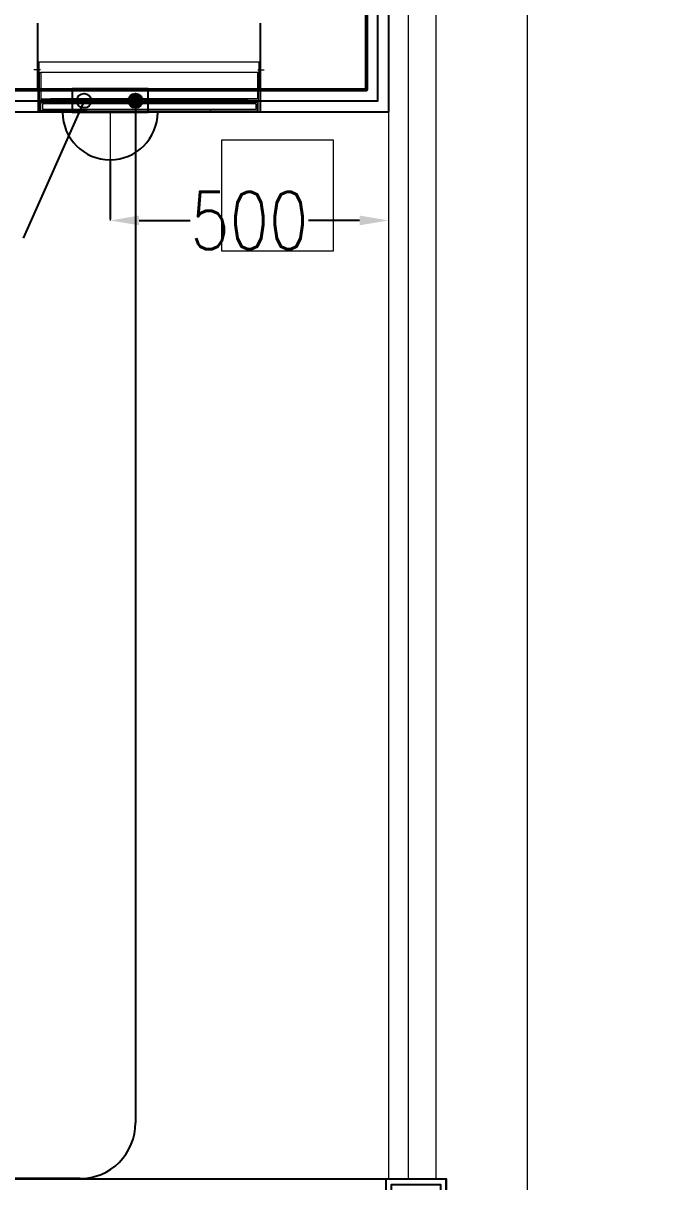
# Model space of a CAD drawing. Extents: x -678889171 to 586587, y -792238163 to 335485.
# Drawn here: x 90833 to 91969, y 47911 to 49993 of the extents above; entities that cross this region are included whole.
import ezdxf
from ezdxf.xclip import XClip

# ---------------------------------------------------------------- set-up
doc = ezdxf.new("R2010")
doc.units = 0
doc.header["$MEASUREMENT"] = 0
doc.header["$XCLIPFRAME"] = 2
doc.set_wipeout_variables(frame=1)
doc.layers.get('Defpoints').update_dxf_attribs({"color": 252})
for name, color, linetype in [('1', 8, 'Continuous'), ('E-POW-BLOCK', 4, 'Continuous'), ('E-POW-WIR-NO', 4, 'Continuous'), ('XR-A-9TH-FLOOR$0$A-SITE-PATT', 252, 'Continuous'), ('XR-A-9TH-FLOOR$0$A-WALL', 252, 'Continuous'), ('XR-A-Access hatch$0$A-SITE-PATT', 252, 'Continuous'), ('XR-A-Access hatch$0$A-WALL', 252, 'Continuous'), ('XR-A-TYP 00(OUTER)$0$A-GLAZ', 252, 'Continuous'), ('XR-A-TYP 00(OUTER)$0$A-SEC-CLAD', 252, 'Continuous'), ('XR-A-TYP 00(OUTER)$0$A-SITE-PATT', 252, 'Continuous'), ('XR-A-TYP-4TH TO 10TH (OUTER)$0$A-DIM-IN', 252, 'Continuous'), ('XR-A-TYP-4TH TO 10TH (OUTER)$0$A-WALL', 252, 'Continuous')]:
    doc.layers.add(name, color=color, linetype=linetype)
for name, color, linetype, lineweight in [('XR-A-Access hatch$0$A-HCH-15', 252, 'Continuous', 15), ('XR-A-Access hatch$0$A-LIN-10', 252, 'Continuous', 9), ('XR-A-Access hatch$0$A-LIN-20', 252, 'Continuous', 20), ('XR-A-TYP 00(OUTER)$0$A-WALL-CMU', 252, 'Continuous', 50), ('XR-A-TYP 00(OUTER)$0$xref units$0$A-ELEV-P1', 252, 'Continuous', 9), ('XR-A-TYP 00(OUTER)$0$xref units$0$A-FLOR-HRAL-P2', 252, 'Continuous', 20), ('XR-A-TYP 01(OUTER)$0$xref units$0$A-ELEV-P1', 252, 'Continuous', 9), ('XR-balcony drain (Tower A)$0$dim-in-m', 252, 'Continuous', 0)]:
    doc.layers.add(name, color=color, linetype=linetype, lineweight=lineweight)
doc.styles.add('Work$0$E-M.MODUL', font='romans.shx', dxfattribs={"width": 0.8})
doc.dimstyles.new('Work$0$S-DIM', dxfattribs={"dimscale": 500, "dimtxt": 0.2065, "dimasz": 0.104, "dimexe": 0, "dimexo": 0, "dimgap": 0, "dimtad": 0, "dimdec": 0, "dimzin": 0, "dimdsep": 46, "dimtxsty": 'Work$0$E-M.MODUL', "dimcen": 0.25, "dimclrd": 5, "dimclre": 5, "dimclrt": 1, "dimadec": 0, "dimazin": 0, "dimtfac": 1, "dimtdec": 0, "dimtofl": 0, "dimtmove": 0, "dimatfit": 3, "dimfxl": 1, "dimtolj": 1, "dimtzin": 0, "dimlwe": 13, "dimarcsym": 0})

# ---------------------------------------------------------------- blocks, each defined once
blk = doc.blocks.new('SO1')
at = {"layer": 'E-POW-BLOCK'}
h = blk.add_hatch(color=3, dxfattribs=at)
h.dxf.hatch_style = 1
edge = h.paths.add_edge_path()
edge.add_arc((-0.1064, -0.0481), 0.0303, 0, 360)
at = {"layer": 'E-POW-BLOCK', "color": 3}
for p, q in [((0, 0.2), (0, 0.45)), ((-0.3, 0), (0.3, 0))]:
    blk.add_line(p, q, dxfattribs=at)
blk.add_lwpolyline([(0.1593, 0), (-0.1593, 0), (-0.1593, -0.0988), (0.1593, -0.0988)], close=True, dxfattribs=at)
for centre in [(-0.1064, -0.0481), (0.1096, -0.0481)]:
    blk.add_circle(centre, 0.0303, dxfattribs=at)
blk.add_arc((0, 0), 0.2, 0, 180, dxfattribs=at)
blk = doc.blocks.new('*D2988')
at = {"layer": '1', "color": 5, "lineweight": 13, "transparency": 16777216}
for p, q in [((90988.9, 49832.8), (90988.9, 49638.2)), ((91489.1, 49832.8), (91489.1, 49638.2))]:
    blk.add_line(p, q, dxfattribs=at)
at = {"layer": '1', "color": 5, "lineweight": -2, "transparency": 16777216}
for p, q in [((91040.9, 49638.2), (91132.8, 49638.2)), ((91437.1, 49638.2), (91345.2, 49638.2))]:
    blk.add_line(p, q, dxfattribs=at)
at = {"layer": '1', "color": 5, "transparency": 16777216}
for points in [[(91040.9, 49646.9), (91040.9, 49629.5), (90988.9, 49638.2)], [(91437.1, 49646.9), (91437.1, 49629.5), (91489.1, 49638.2)]]:
    blk.add_solid(points, dxfattribs=at)
at = {"layer": 'Defpoints', "color": 0, "transparency": 16777216}
for p in [(90988.9, 49832.8, 0), (91489.1, 49832.8), (91489.1, 49638.2)]:
    blk.add_point(p, dxfattribs=at)
at = {"layer": '1', "color": 1, "transparency": 16777216, "insert": (91239, 49638.2), "char_height": 103.25, "attachment_point": 5, "style": 'Work$0$E-M.MODUL'}
blk.add_mtext('\\A1;500', dxfattribs=at)
blk = doc.blocks.new('XR-A-TYP 00(OUTER)$0$corner1')
at = {"layer": 'XR-A-TYP 00(OUTER)$0$A-GLAZ'}
for points in [[(67874.9, 8251.7), (67981.1, 8229.8), (67958.8, 8124.2), (67852.6, 8146)], [(67882.6, 8239.9), (67969.2, 8222.1), (67951.1, 8136), (67864.5, 8153.8)]]:
    blk.add_lwpolyline(points, close=True, dxfattribs=at)
blk = doc.blocks.new('XR-A-TYP 00(OUTER)')
at = {"layer": 'XR-A-TYP 00(OUTER)$0$A-GLAZ'}
for p in [(93348, 34393.8), (94393.1, 32953.8)]:
    blk.add_line(p, (94392.9, 34393.8), dxfattribs=at)
at = {"layer": 'XR-A-TYP 00(OUTER)$0$A-SEC-CLAD'}
for points in [[(93348, 36730.7), (94289.6, 36730.7), (94289.6, 36310.7), (93348, 36310.7)], [(93348, 36710.7), (94269.6, 36710.7), (94269.6, 36330.7), (93348, 36330.7)]]:
    blk.add_lwpolyline(points, dxfattribs=at)
at = {"layer": 'XR-A-TYP 00(OUTER)$0$A-WALL-CMU'}
blk.add_lwpolyline([(93240, 36690.7), (94249.6, 36690.7), (94249.6, 36350.7), (93240, 36350.7)], dxfattribs=at)
at = {"layer": 'XR-A-TYP 00(OUTER)$0$xref units$0$A-ELEV-P1'}
blk.add_line((94289.6, 38653.7), (94289.6, 34393.8), dxfattribs=at)
blk.add_line((94289.6, 38653.7), (94289.6, 34393.8), dxfattribs=at)
at = {"layer": 'XR-A-TYP 00(OUTER)$0$xref units$0$A-FLOR-HRAL-P2'}
for p, q in [((94324.6, 38653.7), (94324.6, 34393.8)), ((94374.6, 38653.7), (94374.6, 34393.8))]:
    blk.add_line(p, q, dxfattribs=at)
at = {"layer": 'XR-A-TYP 00(OUTER)$0$A-SITE-PATT', "rotation": 101.8879084058513}
blk.add_blockref('XR-A-TYP 00(OUTER)$0$corner1', (116342.2, -30434), dxfattribs=at)
blk = doc.blocks.new('XR-balcony drain (Tower A)')
at = {"layer": 'XR-balcony drain (Tower A)$0$dim-in-m'}
blk.add_lwpolyline([(94189.8, 36060.7), (93989.8, 36060.7), (93989.8, 36260.7), (94189.8, 36260.7)], close=True, dxfattribs=at)
blk = doc.blocks.new('XR-A-TYP-4TH TO 10TH (OUTER)')
at = {"layer": 'XR-A-TYP-4TH TO 10TH (OUTER)$0$A-DIM-IN'}
ref = blk.add_blockref('XR-A-TYP 00(OUTER)', (0, 0), dxfattribs=at)
XClip(ref).set_block_clipping_path([(19908.0302680896, -24395.0039034439), (141486.3941120692, 77630.6383366612)])
at = {"layer": 'XR-A-TYP-4TH TO 10TH (OUTER)$0$A-WALL'}
blk.add_blockref('XR-balcony drain (Tower A)', (0, 0), dxfattribs=at)
blk = doc.blocks.new('XR-A-TYP 01(OUTER)')
at = {"layer": 'XR-A-TYP 01(OUTER)$0$xref units$0$A-ELEV-P1'}
blk.add_line((94538.7, 45483.7), (94538.7, 27565), dxfattribs=at)
blk = doc.blocks.new('*U1592')
at = {"layer": 'XR-A-Access hatch$0$A-HCH-15'}
for p, q in [((3708.8, 1778.7), (3710.8, 1778.7)), ((3708.8, 1776.2), (3710.8, 1776.2)), ((3930.8, 1778.7), (3928.8, 1778.7)), ((3930.8, 1776.2), (3928.8, 1776.2))]:
    blk.add_line(p, q, dxfattribs=at)
at = {"layer": 'XR-A-Access hatch$0$A-LIN-10'}
for p, q in [((3622.3, 1866.2), (4017.3, 1866.2)), ((3625.3, 1847.7), (4014.3, 1847.7)), ((3642.8, 1800.2), (3996.8, 1800.2)), ((3642.8, 1797.7), (3996.8, 1797.7)), ((3642.8, 1796.2), (3996.8, 1796.2)), ((3642.8, 1793.7), (3996.8, 1793.7))]:
    blk.add_line(p, q, dxfattribs=at)
at = {"layer": 'XR-A-Access hatch$0$A-LIN-20'}
for p, q in [((3624.5, 1852.2), (3613.1, 1852.2)), ((3622.8, 1797.7), (3622.8, 1847.7)), ((3622.8, 1847.7), (3625.3, 1847.7)), ((3625.3, 1847.7), (3625.3, 1800.2)), ((4014.3, 1847.7), (4014.3, 1800.2)), ((4016.8, 1847.7), (4014.3, 1847.7)), ((4015.1, 1852.2), (4026.6, 1852.2)), ((4016.8, 1797.7), (4016.8, 1847.7)), ((3642.8, 1797.7), (3622.8, 1797.7)), ((3622.8, 1796.2), (3622.8, 1776.2)), ((3642.8, 1796.2), (3622.8, 1796.2)), ((3625.3, 1800.2), (3642.8, 1800.2)), ((3625.3, 1776.2), (3625.3, 1793.7)), ((3625.3, 1793.7), (3642.8, 1793.7)), ((3628.2, 1791.2), (4011.4, 1791.2)), ((3628.2, 1791.2), (3628.2, 1781.2)), ((3642.8, 1800.2), (3642.8, 1797.7)), ((3642.8, 1793.7), (3642.8, 1796.2)), ((4014.3, 1800.2), (3996.8, 1800.2)), ((3996.8, 1800.2), (3996.8, 1797.7)), ((3996.8, 1797.7), (4016.8, 1797.7)), ((3996.8, 1796.2), (4016.8, 1796.2)), ((3996.8, 1793.7), (3996.8, 1796.2)), ((4014.3, 1793.7), (3996.8, 1793.7)), ((4011.4, 1791.2), (4011.4, 1781.2)), ((4014.3, 1776.2), (4014.3, 1793.7)), ((4016.8, 1796.2), (4016.8, 1776.2)), ((3622.8, 1776.2), (3625.3, 1776.2)), ((3708.8, 1778.7), (3625.8, 1778.7)), ((3625.8, 1776.2), (3625.8, 1778.7)), ((3708.8, 1776.2), (3625.8, 1776.2)), ((3628.2, 1781.2), (4011.4, 1781.2)), ((3708.8, 1776.2), (3708.8, 1778.7)), ((3928.8, 1778.7), (3710.8, 1778.7)), ((3710.8, 1776.2), (3710.8, 1778.7)), ((3928.8, 1776.2), (3710.8, 1776.2)), ((3928.8, 1776.2), (3928.8, 1778.7)), ((3930.8, 1778.7), (4013.8, 1778.7)), ((3930.8, 1776.2), (3930.8, 1778.7)), ((3930.8, 1776.2), (4013.8, 1776.2)), ((4013.8, 1776.2), (4013.8, 1778.7)), ((4016.8, 1776.2), (4014.3, 1776.2))]:
    blk.add_line(p, q, dxfattribs=at)
for points in [[(3622.3, 1776.2), (3622.3, 1866.2), (3619.8, 1866.2), (3619.8, 1776.2)], [(4017.3, 1776.2), (4017.3, 1866.2), (4019.8, 1866.2), (4019.8, 1776.2)]]:
    blk.add_lwpolyline(points, close=True, dxfattribs=at)
blk = doc.blocks.new('XR-A-Access hatch')
at = {"layer": 'XR-A-Access hatch$0$A-SITE-PATT', "xscale": -0.9999999999999996, "rotation": 0.00727056401204074}
blk.add_blockref('*U1592', (97679.3, 34535, 0), dxfattribs=at)
at = {"layer": 'XR-A-Access hatch$0$A-WALL'}
for p, q in [((93659.2, 36350.6, 0), (93659.2, 36470.6, 0)), ((94059.2, 36350.7, 0), (94059.2, 36470.7, 0))]:
    blk.add_line(p, q, dxfattribs=at)

msp = doc.modelspace()

# ---------------------------------------------------------------- block references
at = {"layer": 'XR-A-9TH-FLOOR$0$A-SITE-PATT'}
for name in ['XR-A-TYP-4TH TO 10TH (OUTER)', 'XR-A-TYP 01(OUTER)']:
    msp.add_blockref(name, (-2800.4, 13522.1), dxfattribs=at)

# ---------------------------------------------------------------- next in the draw order: block references
at = {"layer": 'XR-A-9TH-FLOOR$0$A-WALL'}
msp.add_blockref('XR-A-Access hatch', (-2800.4, 13522.1), dxfattribs=at)

# ---------------------------------------------------------------- next in the draw order: linework, layer by layer
at = {"layer": '1', "color": 4}
msp.add_line((91034.6, 49853.4), (91034.6, 48016.3, 0), dxfattribs=at)
msp.add_arc((90934.6, 48016.3, 0), 100, 269.8428, 0, dxfattribs=at)
at = {"layer": 'E-POW-WIR-NO'}
for p, q in [((90942, 49853.4, 0), (90832.7, 49606.6, 0)), ((90934.3, 47916.3, 0), (89202.7, 47921, 0))]:
    msp.add_line(p, q, dxfattribs=at)

# ---------------------------------------------------------------- next in the draw order: block references
at = {"layer": 'E-POW-BLOCK', "xscale": 427.5336916951259, "yscale": 427.5336916951259, "zscale": 427.5336916951259, "rotation": 180.0000000004105}
msp.add_blockref('SO1', (90988.9, 49832.8, 0), dxfattribs=at)

# ---------------------------------------------------------------- next in the draw order: dimensions: what is measured, and where the dimension line sits
at = {"layer": '1', "color": 4}
dim = msp.add_linear_dim(base=(91489.1, 49638.2), p1=(90988.9, 49832.8, 0), p2=(91489.1, 49832.8), dimstyle='Work$0$S-DIM', dxfattribs=at)
dim.commit()
dim.dimension.update_dxf_attribs({"geometry": '*D2988', "text_midpoint": (91239, 49638.2)})

doc.saveas('drawing.dxf')
